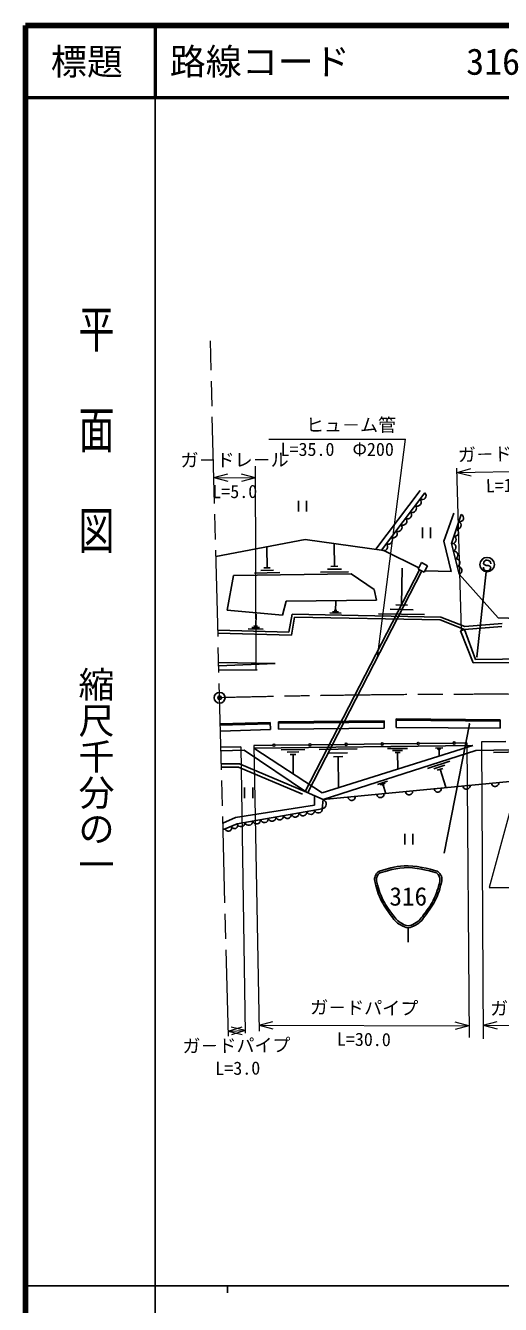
# Model space of a CAD drawing. Units: millimetres, scale not verified. Extents: x 40000 to 680000, y 20000 to 380000.
# Drawn here: x 40000 to 105890, y 202409 to 380000 of the extents above; entities that cross this region are included whole.
import ezdxf
from ezdxf.enums import TextEntityAlignment as Align

# ---------------------------------------------------------------- set-up
doc = ezdxf.new("R2010")
doc.units = ezdxf.units.MM
doc.header["$LTSCALE"] = 1000
doc.header["$PDMODE"] = 32
doc.header["$PDSIZE"] = 500
doc.linetypes.add('CHAIN', pattern=[18.5, 12, -1.5, 3.5, -1.5])
for name, color, linetype, lineweight in [('S-BGD', 7, 'Continuous', 25), ('S-BMK', 2, 'CHAIN', 13), ('S-BMK-SRVR', 3, 'Continuous', 25), ('S-STR-HTXT', 7, 'Continuous', 13), ('S-STR-STRC', 7, 'Continuous', 25), ('S-TTL', 2, 'Continuous', 140), ('S-TTL-BAND', 7, 'Continuous', 25), ('S-TTL-LINE', 7, 'Continuous', 50)]:
    doc.layers.add(name, color=color, linetype=linetype, lineweight=lineweight)
doc.layers.add('S-OTRS', color=6, linetype='Continuous')
doc.layers.add('S-TTL-TXT', color=7, linetype='Continuous')
doc.styles.add('@ＭＳ ゴシック', font='')
doc.styles.add('ＭＳ ゴシック', font='')
doc.styles.get('@ＭＳ ゴシック').set_extended_font_data('@MS Gothic')
doc.styles.get('ＭＳ ゴシック').set_extended_font_data('MS Gothic')

msp = doc.modelspace()

# ---------------------------------------------------------------- hatches: boundary and pattern name
at = {"layer": 'S-STR-STRC'}
for points in [[(102673, 292481), (102652, 292486), (102630, 292487), (102609, 292485), (102588, 292478), (102569, 292469), (102551, 292456), (102536, 292440), (102524, 292421), (102516, 292401), (102511, 292380), (102509, 292359), (102512, 292337), (102518, 292316), (102528, 292297), (102541, 292279), (102557, 292264), (102575, 292252), (102595, 292244), (102616, 292239), (102638, 292237), (102660, 292240), (102680, 292246), (102700, 292256), (102717, 292269), (102732, 292285), (102744, 292303), (102753, 292323), (102758, 292344), (102759, 292366), (102757, 292388), (102750, 292409), (102741, 292428), (102728, 292445), (102712, 292460), (102693, 292472)], [(101618, 283129), (101597, 283134), (101575, 283135), (101553, 283133), (101532, 283127), (101513, 283117), (101496, 283104), (101481, 283088), (101469, 283070), (101460, 283050), (101455, 283028), (101454, 283007), (101456, 282985), (101463, 282964), (101472, 282945), (101485, 282927), (101501, 282912), (101520, 282900), (101540, 282892), (101561, 282887), (101582, 282885), (101604, 282888), (101625, 282894), (101644, 282904), (101662, 282917), (101677, 282933), (101689, 282951), (101697, 282971), (101702, 282992), (101704, 283014), (101701, 283036), (101695, 283057), (101685, 283076), (101672, 283094), (101656, 283109), (101638, 283120)]]:
    msp.add_hatch(color=256, dxfattribs=at).paths.add_polyline_path(points)

# ---------------------------------------------------------------- linework, layer by layer
at = {"layer": 'S-BGD'}
for p, q in [((88594, 307282), (94751, 315436)), ((89394, 307170), (95391, 315120)), ((77858, 314015), (77858, 312515)), ((78983, 314015), (78983, 312515)), ((98058, 308411), (99432, 312294)), ((95085, 310295), (95085, 308795)), ((96210, 310295), (96210, 308795)), ((66414, 306283), (78800, 308652)), ((73518, 304708), (73478, 307534)), ((78800, 308652), (89713, 307125)), ((82852, 304904), (82809, 307991)), ((99044, 304196), (98058, 308411)), ((89713, 307125), (94566, 304719)), ((85187, 303865), (68831, 303636)), ((75293, 304027), (71762, 303977)), ((74405, 304368), (72640, 304343)), ((73959, 304715), (73076, 304702)), ((94658, 304433), (78819, 273633)), ((94985, 304261), (79158, 273484)), ((84792, 304160), (80933, 304106)), ((83822, 304532), (81893, 304505)), ((83334, 304911), (82370, 304898)), ((88367, 301703), (85187, 303865)), ((92181, 299548), (92273, 304669)), ((94468, 304533), (94934, 305419)), ((95327, 304081), (94468, 304533)), ((94934, 305419), (95793, 304966)), ((95793, 304966), (95327, 304081)), ((95436, 304288), (99044, 304196)), ((100179, 303802), (105597, 297735)), ((68831, 303636), (67966, 298829)), ((76157, 300075), (88697, 300202)), ((88697, 300202), (88367, 301703)), ((67966, 298829), (75673, 298116)), ((75673, 298116), (76157, 300075)), ((83811, 298419), (82199, 298448)), ((83411, 298587), (82605, 298602)), ((83213, 298752), (82810, 298759)), ((83011, 298756), (83034, 300045)), ((93769, 298879), (90569, 298937)), ((92981, 299534), (91380, 299563)), ((72192, 296609), (71674, 296624)), ((71933, 296617), (71982, 298274)), ((76541, 295766), (76999, 298242)), ((76880, 295346), (77338, 297826)), ((76999, 298242), (97600, 297869)), ((77338, 297826), (97518, 297461)), ((95358, 298210), (88957, 298326)), ((97518, 297461), (100910, 296122)), ((97600, 297869), (100972, 296538)), ((100972, 296538), (106115, 296957)), ((105597, 297735), (113762, 297493)), ((66689, 295647), (76880, 295346)), ((66701, 296056), (76541, 295766)), ((72957, 296172), (70885, 296233)), ((72445, 296394), (71409, 296425)), ((100910, 296122), (100343, 295929)), ((100343, 295929), (102106, 291497)), ((100910, 296122), (106103, 296546)), ((100910, 296122), (102433, 291983)), ((74646, 291416), (66795, 291553)), ((66807, 291096), (74646, 291416)), ((102106, 291497), (116003, 291610)), ((102433, 291983), (115455, 292089)), ((66823, 290481), (72153, 290551)), ((67016, 283032), (73956, 283227)), ((67021, 282832), (73961, 283027)), ((73956, 283227), (73984, 282228)), ((75107, 283310), (89736, 283446)), ((75116, 282310), (75107, 283310)), ((75109, 283110), (89738, 283246)), ((89745, 282446), (75116, 282310)), ((89736, 283446), (89745, 282446)), ((91408, 282545), (91419, 283745)), ((105837, 282412), (91408, 282545)), ((91418, 283545), (105846, 283412)), ((91419, 283745), (105848, 283612)), ((105848, 283612), (105837, 282412)), ((73984, 282228), (67041, 282033)), ((103251, 280537), (106621, 280594)), ((67099, 279805), (69890, 279832)), ((67112, 279305), (70317, 279372)), ((70317, 279372), (79004, 273555)), ((71675, 280032), (74324, 280064)), ((71679, 279678), (102078, 280040)), ((71679, 279678), (81147, 273449)), ((74624, 280067), (79324, 280123)), ((75477, 279423), (78740, 279462)), ((76297, 279107), (77929, 279126)), ((79624, 280127), (84324, 280183)), ((80748, 279486), (85996, 279548)), ((81147, 273449), (102078, 280040)), ((81272, 272507), (102495, 279310)), ((82066, 278977), (84690, 279008)), ((84624, 280186), (89323, 280242)), ((89623, 280246), (94323, 280302)), ((90240, 279599), (92998, 279632)), ((90933, 279331), (92312, 279348)), ((91281, 279060), (91970, 279068)), ((91625, 279064), (91652, 276857)), ((94623, 280305), (99323, 280361)), ((96867, 279678), (97887, 279690)), ((97123, 279579), (97633, 279585)), ((97252, 279478), (97507, 279481)), ((97379, 279480), (97389, 278664)), ((99623, 280365), (101249, 280384)), ((102495, 279310), (120309, 279670)), ((104925, 279059), (108917, 279140)), ((69677, 277472), (67160, 277457)), ((79004, 273555), (69677, 277472)), ((76709, 278785), (77524, 278795)), ((77117, 278790), (77148, 276179)), ((82728, 278460), (84040, 278475)), ((83384, 278468), (83434, 274270)), ((95782, 276843), (98858, 277829)), ((96650, 276782), (98187, 277275)), ((67172, 276996), (69558, 277015)), ((69558, 277015), (78444, 273250)), ((97133, 276598), (97902, 276844)), ((97517, 276721), (98306, 274260)), ((70398, 274214), (70398, 272714)), ((71523, 274214), (71523, 272714)), ((79004, 273555), (81272, 272507)), ((81272, 272507), (109606, 275260)), ((88824, 274613), (90209, 275057)), ((89215, 274585), (89907, 274807)), ((89432, 274502), (89778, 274613)), ((89605, 274558), (89961, 273450)), ((69142, 270019), (80080, 271724)), ((80080, 271724), (80090, 273054)), ((67372, 269257), (69142, 270019)), ((92605, 267766), (92605, 266266)), ((93730, 267766), (93730, 266266))]:
    msp.add_line(p, q, dxfattribs=at)
for points in [[(100179, 303802), (99080, 308099), (100453, 312119)], [(67395, 268360), (67713, 268445), (69375, 269157), (81178, 271243), (81272, 272507)]]:
    msp.add_lwpolyline(points, dxfattribs=at)
for centre in [(74474, 280066), (79474, 280125), (84474, 280185), (89473, 280244), (94473, 280304), (99473, 280363)]:
    msp.add_circle(centre, 150, dxfattribs=at)
for centre, radius, start, end in [((95013, 314712), 556, 238.7572, 47.17671), ((93681, 312946), 556, 238.7572, 47.17671), ((94347, 313829), 556, 238.7572, 47.17671), ((92348, 311179), 556, 238.7572, 47.17671), ((93014, 312062), 556, 238.7572, 47.17671), ((99908, 310622), 532, 254.56613, 67.69587), ((100252, 311626), 532, 254.56613, 67.69587), ((91015, 309412), 556, 238.7572, 47.17671), ((91681, 310296), 556, 238.7572, 47.17671), ((99221, 308612), 532, 254.56613, 67.69587), ((99565, 309617), 532, 254.56613, 67.69587), ((89682, 307646), 556, 238.7572, 47.17671), ((90348, 308529), 556, 238.7572, 47.17671), ((99162, 307548), 558, 290.26371, 98.42632), ((99436, 306474), 558, 290.26371, 98.42632), ((99711, 305399), 558, 290.26371, 98.42632), ((99986, 304325), 558, 290.26371, 98.42632), ((93216, 273668), 500, 185.54941, 5.54941), ((97197, 274055), 500, 185.54941, 5.54941), ((101179, 274441), 500, 185.54941, 5.54941), ((105160, 274828), 500, 185.54941, 5.54941), ((81074, 271887), 652, 279.1781, 72.25474), ((85254, 272894), 500, 185.54941, 5.54941), ((89235, 273281), 500, 185.54941, 5.54941), ((74195, 270057), 547, 194.93307, 5.11107), ((75268, 270246), 547, 194.93307, 5.11107), ((76341, 270436), 547, 194.93307, 5.11107), ((77414, 270626), 547, 194.93307, 5.11107), ((78487, 270815), 547, 194.93307, 5.11107), ((79560, 271005), 547, 194.93307, 5.11107), ((80633, 271195), 547, 194.93307, 5.11107), ((68146, 268581), 454, 197.4283, 28.96888), ((68977, 268937), 454, 197.4283, 28.96888), ((69903, 269298), 547, 194.93307, 5.11107), ((70976, 269488), 547, 194.93307, 5.11107), ((72049, 269678), 547, 194.93307, 5.11107), ((73122, 269867), 547, 194.93307, 5.11107)]:
    msp.add_arc(centre, radius, start, end, dxfattribs=at)
at = {"layer": 'S-BMK'}
msp.add_line((68138, 239673), (65639, 336221), dxfattribs=at)
msp.add_arc((104673, -1212867), 1500000, 87.62242, 91.44214, dxfattribs=at)
at = {"layer": 'S-BMK-SRVR'}
msp.add_circle((66922, 286658), 750, dxfattribs=at)
msp.add_point((66922, 286658), dxfattribs=at)
msp.add_point((66922, 286658), dxfattribs=at)
at = {"layer": 'S-OTRS'}
msp.add_point((66922, 286658), dxfattribs=at)
at = {"layer": 'S-STR-HTXT'}
for p, q in [((73741, 322571), (92741, 322571)), ((88835, 292303), (92741, 322571)), ((71980, 290549), (71900, 318817)), ((100492, 295980), (99852, 318557)), ((99869, 317959), (101791, 318512)), ((99869, 317959), (115229, 318237)), ((99869, 317959), (101810, 317477)), ((66130, 317253), (68068, 317745)), ((66130, 317253), (71905, 317178)), ((66130, 317253), (68055, 316710)), ((71905, 317178), (69966, 316685)), ((71905, 317178), (69980, 317720)), ((110266, 282186), (104310, 260314)), ((69890, 279832), (70492, 240060)), ((71675, 280032), (72406, 240366)), ((101249, 280384), (101542, 239493)), ((103251, 280537), (103515, 239282)), ((104310, 260314), (123310, 260314)), ((72391, 241197), (74325, 241706)), ((101531, 241081), (99601, 241606)), ((103503, 241196), (105440, 241694)), ((68120, 240357), (70033, 240941)), ((68120, 240357), (70487, 240439)), ((68120, 240357), (70069, 239906)), ((70487, 240439), (68538, 240890)), ((70487, 240439), (68574, 239855)), ((72391, 241197), (101531, 241081)), ((72391, 241197), (74321, 240671)), ((101531, 241081), (99597, 240571)), ((103503, 241196), (120475, 241024)), ((103503, 241196), (105429, 240658))]:
    msp.add_line(p, q, dxfattribs=at)
at = {"layer": 'S-STR-STRC'}
for p, q in [((102636, 292350), (103917, 304162)), ((103647, 305165), (103548, 305283)), ((103892, 305026), (103647, 305165)), ((104193, 305023), (103892, 305026)), ((104438, 304911), (104193, 305023)), ((104544, 304775), (104438, 304911)), ((101581, 282998), (98064, 265076)), ((93099, 254718), (93099, 252718))]:
    msp.add_line(p, q, dxfattribs=at)
msp.add_circle((104047, 305154), 1000, dxfattribs=at)
for centre, start, end in [((104048, 305279), 359.55488, 179.55488), ((104044, 304779), 179.55488, 359.55488)]:
    msp.add_arc(centre, 500, start, end, dxfattribs=at)
for points, knots in [([(89099, 262575), (90798, 263104), (91509, 263329), (93099, 263323), (94688, 263316), (96861, 262648), (97099, 262575)], [0, 0, 0, 0, 1, 1, 1, 2, 2, 2, 2]), ([(89196, 262336), (89934, 262566), (91548, 263069), (93099, 263069), (94649, 263069), (96763, 262416), (97001, 262343)], [0, 0, 0, 0, 1, 1, 1, 2, 2, 2, 2]), ([(89099, 262575), (88862, 262428), (88750, 262306), (88599, 262075), (88278, 261584), (88464, 261150), (88599, 260575)], [0, 0, 0, 0, 1, 1, 1, 2, 2, 2, 2]), ([(89192, 262340), (89138, 262291), (88959, 262134), (88849, 261971), (88561, 261544), (88781, 260832), (88836, 260654)], [0, 0, 0, 0, 1, 1, 1, 2, 2, 2, 2]), ([(97003, 262343), (97058, 262294), (97238, 262136), (97349, 261971), (97637, 261544), (97416, 260831), (97361, 260652)], [0, 0, 0, 0, 1, 1, 1, 2, 2, 2, 2]), ([(97099, 262575), (97335, 262428), (97448, 262306), (97599, 262075), (97920, 261584), (97733, 261150), (97599, 260575)], [0, 0, 0, 0, 1, 1, 1, 2, 2, 2, 2]), ([(88599, 260575), (88779, 259876), (88866, 259647), (89099, 259075), (89528, 258020), (89836, 257665), (90599, 256575)], [0, 0, 0, 0, 1, 1, 1, 2, 2, 2, 2]), ([(88836, 260654), (89013, 259967), (89099, 259742), (89327, 259180), (89752, 258134), (90058, 257784), (90813, 256703)], [0, 0, 0, 0, 1, 1, 1, 2, 2, 2, 2]), ([(97362, 260654), (97185, 259967), (97099, 259742), (96870, 259180), (96446, 258134), (96140, 257784), (95384, 256703)], [0, 0, 0, 0, 1, 1, 1, 2, 2, 2, 2]), ([(97599, 260575), (97419, 259876), (97331, 259647), (97099, 259075), (96670, 258020), (96361, 257665), (95599, 256575)], [0, 0, 0, 0, 1, 1, 1, 2, 2, 2, 2]), ([(90599, 256575), (91148, 255848), (91358, 255446), (92099, 255075), (92470, 254889), (92684, 254718), (93099, 254718), (93513, 254718), (93728, 254889), (94099, 255075), (94840, 255446), (95049, 255848), (95599, 256575)], [0, 0, 0, 0, 1, 1, 1, 2, 2, 2, 3, 3, 3, 4, 4, 4, 4]), ([(90776, 256751), (91311, 256044), (91510, 255644), (92236, 255291), (92558, 255135), (92741, 254984), (93099, 254984), (93457, 254984), (93640, 255135), (93962, 255291), (94687, 255644), (94887, 256044), (95422, 256751)], [0, 0, 0, 0, 1, 1, 1, 2, 2, 2, 3, 3, 3, 4, 4, 4, 4])]:
    msp.add_open_spline(points, degree=3, knots=knots, dxfattribs=at)
at = {"layer": 'S-TTL'}
for p, q in [((40000, 380000), (40000, 20000)), ((680000, 380000), (40000, 380000))]:
    msp.add_line(p, q, dxfattribs=at)
at = {"layer": 'S-TTL-BAND'}
for p, q in [((58000, 370000), (58000, 20000)), ((40000, 205000), (579000, 205000)), ((68000, 205000), (68000, 204000))]:
    msp.add_line(p, q, dxfattribs=at)
at = {"layer": 'S-TTL-LINE'}
for p, q in [((58000, 380000), (58000, 370000)), ((40000, 370000), (680000, 370000))]:
    msp.add_line(p, q, dxfattribs=at)

# ---------------------------------------------------------------- texts
at = {"layer": 'S-STR-HTXT', "style": 'ＭＳ ゴシック'}
msp.add_text('ヒュ－ム管', height=1833, dxfattribs=at).set_placement((78911, 323071), align=Align.BOTTOM_LEFT)
msp.add_text('L=35.0\u3000Φ200', height=1833, dxfattribs=at).set_placement((83241, 322071), align=Align.TOP_CENTER)
for s, rotation, p in [('ガ－ドレ－ル', 1.474, (107523, 319098)), ('ガ－ドレ－ル', 0.276, (69012, 318215)), ('ガ－ドパイプ', 359.396, (86972, 242139)), ('ガ－ドパイプ', 0.525, (111980, 242110)), ('ガ－ドパイプ', 0.558, (69277, 236899))]:
    msp.add_text(s, height=1833, rotation=rotation, dxfattribs=at).set_placement(p, align=Align.BOTTOM_CENTER)
at = {"layer": 'S-STR-HTXT', "style": '@ＭＳ ゴシック'}
for s, rotation, p in [('L=5.0', 0.276, (69022, 316215)), ('L=19.5', 1.474, (107575, 317099)), ('L=30.0', 359.395, (86950, 240139)), ('L=3.0', 0.558, (69436, 236132))]:
    msp.add_text(s, height=1833, rotation=rotation, dxfattribs=at).set_placement(p, align=Align.TOP_CENTER)
at = {"layer": 'S-STR-STRC', "style": 'ＭＳ ゴシック'}
msp.add_text('316', height=2566, dxfattribs=at).set_placement((93099, 259075), align=Align.MIDDLE_CENTER)
at = {"layer": 'S-TTL-BAND', "style": '@ＭＳ ゴシック', "width": 1.4}
msp.add_text('平  面  図', height=3666, rotation=270, dxfattribs=at).set_placement((49777, 306475), align=Align.MIDDLE_RIGHT)
at = {"layer": 'S-TTL-BAND', "style": '@ＭＳ ゴシック'}
msp.add_text('縮尺千分の一', height=3666, rotation=270, dxfattribs=at).set_placement((49777, 261030), align=Align.MIDDLE_RIGHT)
at = {"layer": 'S-TTL-TXT', "style": 'ＭＳ ゴシック'}
msp.add_text('標題', height=3666, dxfattribs=at).set_placement((48500, 375000), align=Align.MIDDLE_CENTER)
for s, p in [('路線コード', (60000, 375000)), ('316', (101142, 375000))]:
    msp.add_text(s, height=3666, dxfattribs=at).set_placement(p, align=Align.MIDDLE_LEFT)

doc.saveas('drawing.dxf')
